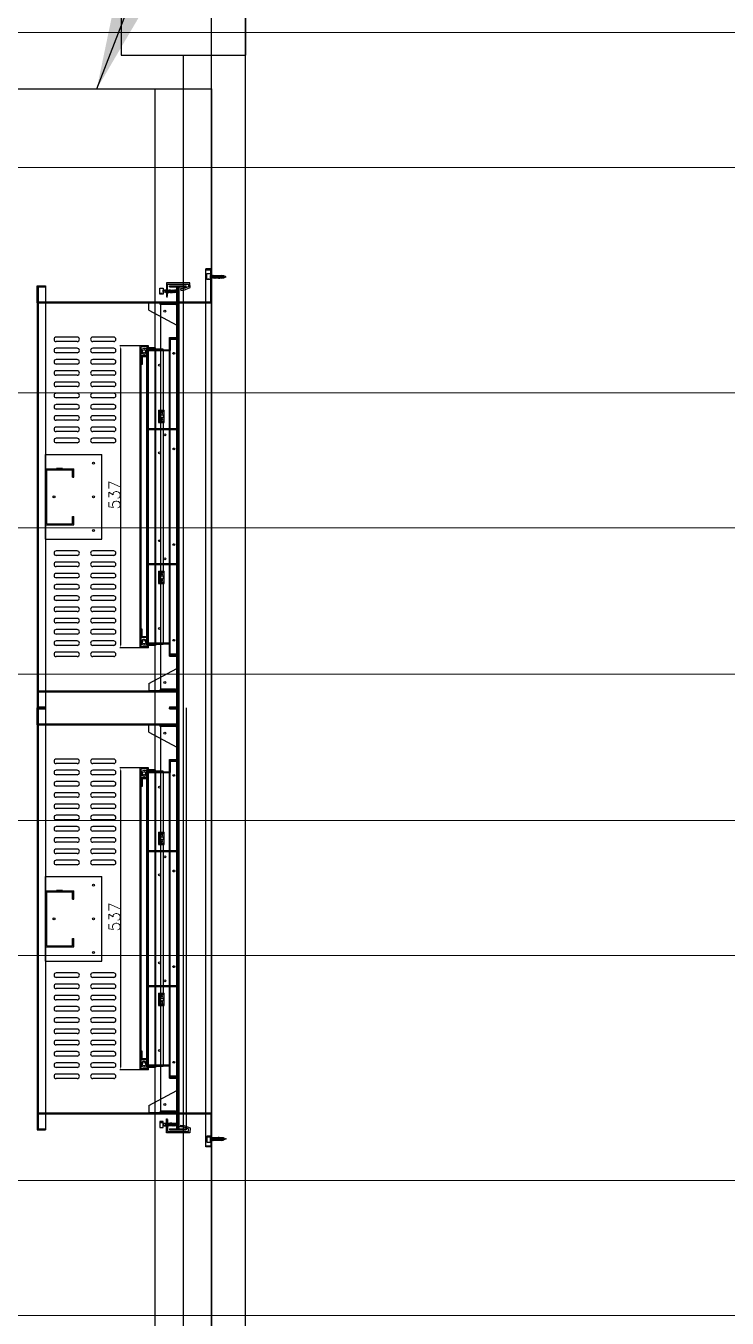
# Model space of a CAD drawing. Extents: x -32000 to 416743, y -254124 to 144214.
# Drawn here: x 249195 to 250441, y 70165 to 72462 of the extents above; entities that cross this region are included whole.
import ezdxf

# ---------------------------------------------------------------- set-up
doc = ezdxf.new("R2010")
doc.units = 0
doc.header["$LTSCALE"] = 10
doc.linetypes.add('XFM1D40$0$HIDDEN2', pattern=[0.1875, 0.125, -0.0625])
for name, color, linetype in [('XFM1D40$0$M-HVAC-CMDUCT', 150, 'Continuous'), ('XFM1D40$0$M-HVAC-DAPR', 3, 'Continuous'), ('XFM1D40$0$M-PIPE-TEXT-ARROR', 250, 'Continuous'), ('XFM1Q40$0$TYPE14X10', 7, 'Continuous'), ('XFM7P40ICA$0$H12PL4$0$L40_19_MEJI', 252, 'Continuous'), ('XFM7P40ICA$0$H12PL4$0$L40_19_設備基礎', 252, 'Continuous')]:
    doc.layers.add(name, color=color, linetype=linetype)
doc.styles.add('XFM1D40$0$STANDARD', font='SIMPLEX', dxfattribs={"bigfont": 'BIGFONT'})
doc.styles.add('XFM1Q40$0$STANDARD', font='SIMPLEX', dxfattribs={"bigfont": 'BIGFONT'})
doc.dimstyles.new('XFM1D40$0$Standard', dxfattribs={"dimtxt": 0.18, "dimasz": 0.18, "dimexe": 0.18, "dimexo": 0.0625, "dimgap": 0.09, "dimtad": 0, "dimtih": 1, "dimtoh": 1, "dimdec": 4, "dimzin": 0, "dimdsep": 46, "dimtxsty": 'XFM1D40$0$STANDARD', "dimcen": 0.09, "dimadec": 0, "dimazin": 0, "dimtfac": 1, "dimtdec": 4, "dimtofl": 0, "dimtmove": 0, "dimatfit": 3, "dimfxl": 1, "dimtolj": 1, "dimtzin": 0, "dimarcsym": 0})
doc.dimstyles.new('XFM1Q40$0$ISO-25', dxfattribs={"dimtxt": 25, "dimasz": 5, "dimexe": 1.25, "dimexo": 0.625, "dimtad": 1, "dimdec": 0, "dimtxsty": 'XFM1Q40$0$STANDARD', "dimcen": 2.5, "dimadec": 0, "dimazin": 0, "dimtfac": 1, "dimtdec": 0, "dimtmove": 0, "dimatfit": 3, "dimfxl": 1, "dimarcsym": 0})

# ---------------------------------------------------------------- blocks, each defined once
blk = doc.blocks.new('XFM1D40$0$H-PD')
at = {"layer": 'XFM1D40$0$M-HVAC-DAPR', "ltscale": 0.5}
blk.add_lwpolyline([(-5.53, 11.06), (-5.53, 0), (5.53, 0), (5.53, 11.06)], close=True, dxfattribs=at)
blk = doc.blocks.new('*D317')
at = {"layer": 'DEFPOINTS', "color": 0, "transparency": 16777216}
for p in [(273335.3, 84694.1), (273300.3, 84157.1), (273335.3, 84157.1)]:
    blk.add_point(p, dxfattribs=at)
at = {"layer": 'XFM1Q40$0$TYPE14X10', "color": 0, "lineweight": -2, "transparency": 16777216}
for p, q in [((273334.7, 84694.1), (273299.1, 84694.1)), ((273300.3, 84689.1), (273300.3, 84162.1)), ((273334.7, 84157.1), (273299.1, 84157.1))]:
    blk.add_line(p, q, dxfattribs=at)
at = {"layer": 'XFM1Q40$0$TYPE14X10', "color": 0, "transparency": 16777216}
for points in [[(273299.5, 84689.1), (273301.1, 84689.1), (273300.3, 84694.1)], [(273299.5, 84162.1), (273301.1, 84162.1), (273300.3, 84157.1)]]:
    blk.add_solid(points, dxfattribs=at)
at = {"layer": 'XFM1Q40$0$TYPE14X10', "color": 0, "transparency": 16777216, "insert": (273289.7, 84429), "char_height": 20, "attachment_point": 5, "rotation": 90, "style": 'XFM1Q40$0$STANDARD'}
blk.add_mtext('537', dxfattribs=at)
blk = doc.blocks.new('*D316')
at = {"layer": 'DEFPOINTS', "color": 0, "transparency": 16777216}
for p in [(273335.3, 85444.1), (273300.3, 84907.1), (273335.3, 84907.1)]:
    blk.add_point(p, dxfattribs=at)
at = {"layer": 'XFM1Q40$0$TYPE14X10', "color": 0, "lineweight": -2, "transparency": 16777216}
for p, q in [((273334.7, 85444.1), (273299.1, 85444.1)), ((273300.3, 85439.1), (273300.3, 84912.1)), ((273334.7, 84907.1), (273299.1, 84907.1))]:
    blk.add_line(p, q, dxfattribs=at)
at = {"layer": 'XFM1Q40$0$TYPE14X10', "color": 0, "transparency": 16777216}
for points in [[(273299.5, 85439.1), (273301.1, 85439.1), (273300.3, 85444.1)], [(273299.5, 84912.1), (273301.1, 84912.1), (273300.3, 84907.1)]]:
    blk.add_solid(points, dxfattribs=at)
at = {"layer": 'XFM1Q40$0$TYPE14X10', "color": 0, "transparency": 16777216, "insert": (273289.7, 85179), "char_height": 20, "attachment_point": 5, "rotation": 90, "style": 'XFM1Q40$0$STANDARD'}
blk.add_mtext('537', dxfattribs=at)
blk = doc.blocks.new('XFM7P40ICA$0$H12PL4')
at = {"layer": 'XFM7P40ICA$0$H12PL4$0$L40_19_MEJI', "lineweight": 0, "flags": 128}
for points in [[(246600, 71310), (246600, 72660), (251200, 72660), (251200, 71310)], [(246600, 69860), (246600, 71310), (251200, 71310), (251200, 69860)]]:
    blk.add_lwpolyline(points, close=True, dxfattribs=at)
at = {"layer": 'XFM7P40ICA$0$H12PL4$0$L40_19_設備基礎', "lineweight": 0, "flags": 128}
for points in [[(250990, 71570), (250990, 72450), (246810, 72450), (246810, 71570)], [(247050, 71810), (247050, 72210), (250750, 72210), (250750, 71810)], [(250990, 70170), (250990, 71050), (246810, 71050), (246810, 70170)], [(247050, 70410), (247050, 70810), (250750, 70810), (250750, 70410)]]:
    blk.add_lwpolyline(points, close=True, dxfattribs=at)
blk = doc.blocks.new('XFM7P40ICA')
blk.add_blockref('XFM7P40ICA$0$H12PL4', (0, 0))
blk = doc.blocks.new('XFM1D40')
at = {"layer": 'XFM1D40$0$M-HVAC-CMDUCT'}
for p, q in [((248025, 72350), (249525, 72350)), ((249425, 72350), (249525, 72350)), ((249425, 70150), (249425, 72350))]:
    blk.add_line(p, q, dxfattribs=at)
at = {"layer": 'XFM1D40$0$M-HVAC-DAPR', "linetype": 'XFM1D40$0$HIDDEN2', "ltscale": 0.5}
blk.add_line((249475, 70090), (249475, 72410), dxfattribs=at)
at = {"layer": 'XFM1D40$0$M-HVAC-DAPR', "ltscale": 0.5}
blk.add_lwpolyline([(249425, 72350), (249525, 72350), (249525, 70150), (249425, 70150)], close=True, dxfattribs=at)
at = {"layer": 'XFM1D40$0$M-HVAC-DAPR', "ltscale": 0.5, "xscale": 20, "yscale": 20, "zscale": 20}
blk.add_blockref('XFM1D40$0$H-PD', (249475, 72410), dxfattribs=at)
at = {"layer": 'XFM1D40$0$M-PIPE-TEXT-ARROR'}
blk.add_leader([(249321, 72350), (250923.3, 76503.3), (251609.4, 76503.3)], dimstyle='XFM1D40$0$Standard', override={"dimasz": 500}, dxfattribs=at)
blk = doc.blocks.new('XFM1Q40$0$A$C10876e96')
at = {"layer": 'XFM1Q40$0$TYPE14X10', "color": 22}
for p, q in [((1318.2, 0), (1318.2, 4100)), ((1378.2, 60), (1378.2, 4040)), ((1318.2, 2830), (1308.2, 2830)), ((1308.2, 2830), (1308.2, 2828.4)), ((1308.2, 2021.6), (1308.2, 2830)), ((1308.2, 2828.4), (1316.6, 2828.4)), ((1316.6, 2771.6), (1316.6, 2828.4)), ((1318.2, 2770), (1318.2, 2830)), ((1279.7, 2805.1), (1237.9, 2805.1)), ((1237.9, 2805.1), (1237.9, 2780.4)), ((1240, 2781.8), (1240, 2802.8)), ((1240, 2802.8), (1277, 2802.8)), ((1277, 2802.8), (1277, 2798.1)), ((1280, 2796.7), (1279.7, 2805.1)), ((1311.2, 2812.6), (1314.3, 2812.6)), ((1319.3, 2819.6), (1320.8, 2813.4)), ((1320.5, 2819.4), (1322.1, 2813.2)), ((1322.2, 2819.1), (1323.8, 2812.9)), ((1324, 2819.1), (1325.5, 2812.9)), ((1326, 2819.2), (1327.5, 2813)), ((1327.9, 2819.1), (1329.5, 2812.9)), ((1329.8, 2818.8), (1331.3, 2812.6)), ((1331.7, 2819.2), (1333.3, 2813)), ((1333.7, 2819.2), (1335.2, 2813)), ((1335.3, 2819.3), (1336.9, 2813.1)), ((1337.5, 2819.2), (1339, 2813)), ((1339.4, 2814.4), (1344.2, 2816)), ((1344.2, 2816), (1339.7, 2818)), ((1008.2, 2800), (1008.2, 2050)), ((1008.2, 2770), (1008.2, 2800)), ((1008.2, 2800), (1023.2, 2800)), ((1008.2, 2800), (1023.2, 2800)), ((1009.8, 2800), (1009.8, 2050)), ((1009.8, 2771.6), (1009.8, 2798.4)), ((1009.8, 2798.4), (1023.2, 2798.4)), ((1023.2, 2800), (1023.2, 2050)), ((1023.2, 2798.4), (1023.2, 2800)), ((1227, 2787), (1230.1, 2787)), ((1235.1, 2793.9), (1236.6, 2787.7)), ((1236.3, 2793.7), (1237.9, 2787.5)), ((1237.9, 2780.4), (1239.9, 2780.4)), ((1238, 2793.4), (1239.6, 2787.2)), ((1239.8, 2793.4), (1241.4, 2787.2)), ((1241.8, 2793.5), (1243.3, 2787.3)), ((1243.2, 2798.4), (1243.2, 2800)), ((1243.2, 2800), (1258.2, 2800)), ((1243.2, 2800), (1258.2, 2800)), ((1243.2, 2798.4), (1256.6, 2798.4)), ((1243.7, 2793.4), (1245.3, 2787.2)), ((1245.6, 2793.1), (1247.1, 2787)), ((1247.5, 2793.5), (1249.1, 2787.3)), ((1249.5, 2793.5), (1251, 2787.3)), ((1251.1, 2793.6), (1252.7, 2787.5)), ((1253.3, 2793.5), (1254.9, 2787.3)), ((1256.6, 2050), (1256.6, 2800)), ((1256.6, 2771.6), (1256.6, 2798.4)), ((1258.2, 2800), (1258.2, 2050)), ((1258.2, 2800), (1273.2, 2800)), ((1258.2, 2800), (1273.2, 2800)), ((1258.2, 2770), (1258.2, 2800)), ((1258.2, 2800), (1273.2, 2800)), ((1258.2, 2800), (1273.2, 2800)), ((1258.2, 2770), (1258.2, 2800)), ((1258.2, 2050), (1258.2, 2800)), ((1258.2, 2770), (1258.2, 2800)), ((1259.8, 2800), (1259.8, 2050)), ((1259.8, 2798.4), (1273.2, 2798.4)), ((1259.8, 2771.6), (1259.8, 2798.4)), ((1259.8, 2771.6), (1259.8, 2798.4)), ((1259.8, 2798.4), (1273.2, 2798.4)), ((1267.3, 2794.4), (1263, 2794.4)), ((1263, 2794.4), (1263.6, 2791.7)), ((1263.6, 2791.7), (1268.6, 2792.1)), ((1277, 2798.1), (1267.3, 2794.4)), ((1268.6, 2792.1), (1280, 2796.7)), ((1273.2, 2798.4), (1273.2, 2800)), ((1273.2, 2798.4), (1273.2, 2800)), ((1008.2, 2770), (1258.2, 2770)), ((1009.8, 2771.6), (1256.6, 2771.6)), ((1009.8, 2771.6), (1256.6, 2771.6)), ((1226.6, 2770), (1206.6, 2770)), ((1206.6, 2757), (1206.6, 2770)), ((1206.6, 2757), (1256.6, 2730)), ((1226.6, 2767), (1226.6, 2770)), ((1253.6, 2767), (1226.6, 2767)), ((1228.2, 2080.4), (1228.2, 2769.6)), ((1228.2, 2769.6), (1258.2, 2769.6)), ((1228.2, 2768), (1256.6, 2768)), ((1256.6, 2708.2), (1256.6, 2768)), ((1256.6, 2730), (1256.6, 2764)), ((1258.2, 2770), (1318.2, 2770)), ((1258.2, 2080.4), (1258.2, 2769.6)), ((1259.8, 2771.6), (1316.6, 2771.6)), ((1259.8, 2771.6), (1316.6, 2771.6)), ((1318.2, 2080), (1318.2, 2770)), ((1079.2, 2709), (1042.2, 2709)), ((1079.2, 2701), (1042.2, 2701)), ((1079.2, 2689), (1042.2, 2689)), ((1144.2, 2709), (1107.2, 2709)), ((1144.2, 2701), (1107.2, 2701)), ((1144.2, 2689), (1107.2, 2689)), ((1191.2, 2156.5), (1191.2, 2693.5)), ((1206.2, 2693.5), (1191.2, 2693.5)), ((1193.2, 2158.5), (1193.2, 2691.5)), ((1206.2, 2691.5), (1193.2, 2691.5)), ((1198.2, 2688.4), (1217.2, 2688.4)), ((1218.4, 2689.6), (1203.2, 2689.6)), ((1203.2, 2688.4), (1203.2, 2689.6)), ((1217.2, 2688.4), (1203.2, 2688.4)), ((1206.2, 2156.5), (1206.2, 2693.5)), ((1217.2, 2686.4), (1217.2, 2688.4)), ((1217.2, 2686.4), (1217.2, 2688.4)), ((1218.4, 2687.6), (1218.4, 2689.6)), ((1232.4, 2687.6), (1218.4, 2687.6)), ((1232.4, 2686.4), (1232.4, 2687.6)), ((1243.2, 2141.8), (1243.2, 2708.2)), ((1243.2, 2708.2), (1256.6, 2708.2)), ((1243.2, 2706.6), (1258.2, 2706.6)), ((1243.2, 2143.8), (1243.2, 2706.3)), ((1243.2, 2706.3), (1243.2, 2686.4)), ((1258.2, 2706.3), (1243.2, 2706.3)), ((1258.2, 2706.3), (1243.2, 2706.3)), ((1244.8, 2143.8), (1244.8, 2706.3)), ((1244.8, 2704.7), (1244.8, 2684.8)), ((1258.2, 2704.7), (1244.8, 2704.7)), ((1256.6, 2143.4), (1256.6, 2706.6)), ((1258.2, 2143.8), (1258.2, 2706.3)), ((1258.2, 2704.7), (1258.2, 2706.3)), ((1079.2, 2681), (1042.2, 2681)), ((1079.2, 2669), (1042.2, 2669)), ((1144.2, 2681), (1107.2, 2681)), ((1144.2, 2669), (1107.2, 2669)), ((1193.2, 2675.4), (1193.2, 2660.4)), ((1201.2, 2675.4), (1193.2, 2675.4)), ((1194.8, 2673.8), (1194.8, 2660.4)), ((1201.2, 2673.8), (1194.8, 2673.8)), ((1201.2, 2675.4), (1201.2, 2673.8)), ((1202.2, 2686.4), (1217.2, 2686.4)), ((1203.2, 2686.4), (1243.2, 2686.4)), ((1203.2, 2675.8), (1203.2, 2686.4)), ((1203.2, 2686.2), (1244.8, 2686.2)), ((1203.2, 2163.8), (1203.2, 2686.2)), ((1203.2, 2686), (1232.4, 2686)), ((1203.2, 2686), (1203.2, 2164)), ((1204.8, 2675.8), (1203.2, 2675.8)), ((1204.8, 2163.8), (1204.8, 2686.2)), ((1204.8, 2684.8), (1244.8, 2684.8)), ((1204.8, 2675.8), (1204.8, 2684.8)), ((1232.4, 2686.4), (1217.2, 2686.4)), ((1217.2, 2686), (1217.2, 2164)), ((1218.4, 2686), (1218.4, 2164)), ((1232.4, 2686), (1232.4, 2577.5)), ((1079.2, 2661), (1042.2, 2661)), ((1079.2, 2649), (1042.2, 2649)), ((1144.2, 2661), (1107.2, 2661)), ((1144.2, 2649), (1107.2, 2649)), ((1194.8, 2660.4), (1193.2, 2660.4)), ((1079.2, 2641), (1042.2, 2641)), ((1079.2, 2629), (1042.2, 2629)), ((1079.2, 2621), (1042.2, 2621)), ((1144.2, 2641), (1107.2, 2641)), ((1144.2, 2629), (1107.2, 2629)), ((1144.2, 2621), (1107.2, 2621)), ((1079.2, 2609), (1042.2, 2609)), ((1079.2, 2601), (1042.2, 2601)), ((1144.2, 2609), (1107.2, 2609)), ((1144.2, 2601), (1107.2, 2601)), ((1079.2, 2589), (1042.2, 2589)), ((1079.2, 2581), (1042.2, 2581)), ((1144.2, 2589), (1107.2, 2589)), ((1144.2, 2581), (1107.2, 2581)), ((1223.8, 2579.1), (1233.8, 2579.1)), ((1223.8, 2579.1), (1223.8, 2557.1)), ((1225.8, 2577.1), (1233.8, 2577.1)), ((1225.8, 2577.1), (1225.8, 2559.1)), ((1229.2, 2576.5), (1231.4, 2576.5)), ((1233.8, 2557.1), (1233.8, 2579.1)), ((1079.2, 2569), (1042.2, 2569)), ((1079.2, 2561), (1042.2, 2561)), ((1144.2, 2569), (1107.2, 2569)), ((1144.2, 2561), (1107.2, 2561)), ((1223.8, 2557.1), (1233.8, 2557.1)), ((1225.8, 2559.1), (1233.8, 2559.1)), ((1229.2, 2570.5), (1231.4, 2570.5)), ((1229.2, 2565.7), (1231.4, 2565.7)), ((1229.2, 2559.7), (1231.4, 2559.7)), ((1232.4, 2569.5), (1232.4, 2566.7)), ((1232.4, 2558.7), (1232.4, 2291.3)), ((1079.2, 2549), (1042.2, 2549)), ((1079.2, 2541), (1042.2, 2541)), ((1079.2, 2529), (1042.2, 2529)), ((1144.2, 2549), (1107.2, 2549)), ((1144.2, 2541), (1107.2, 2541)), ((1144.2, 2529), (1107.2, 2529)), ((1258.2, 2546), (1206.6, 2546)), ((1206.6, 2546), (1206.6, 2544)), ((1258.2, 2544), (1206.6, 2544)), ((1256.6, 2546), (1256.6, 2544)), ((1079.2, 2521), (1042.2, 2521)), ((1144.2, 2521), (1107.2, 2521)), ((1023.2, 2500), (1123.2, 2500)), ((1023.2, 2350), (1023.2, 2500)), ((1123.2, 2350), (1123.2, 2500)), ((1023.2, 2475), (1073.2, 2475)), ((1023.2, 2375), (1023.2, 2475)), ((1025.2, 2377), (1025.2, 2473)), ((1025.2, 2473), (1071.2, 2473)), ((1053.5, 2475.1), (1042.9, 2475.1)), ((1042.9, 2475.1), (1042.9, 2472.9)), ((1042.9, 2472.9), (1053.5, 2472.9)), ((1043.2, 2475), (1043.2, 2473)), ((1053.2, 2475), (1053.2, 2473)), ((1053.5, 2475.1), (1053.5, 2472.9)), ((1071.2, 2460), (1071.2, 2473)), ((1071.2, 2460), (1073.2, 2460)), ((1073.2, 2460), (1073.2, 2475)), ((1071.2, 2390), (1073.2, 2390)), ((1071.2, 2377), (1071.2, 2390)), ((1073.2, 2375), (1073.2, 2390)), ((1023.2, 2375), (1073.2, 2375)), ((1025.2, 2377), (1071.2, 2377)), ((1042.9, 2374.9), (1042.9, 2377.1)), ((1042.9, 2377.1), (1053.5, 2377.1)), ((1053.5, 2374.9), (1042.9, 2374.9)), ((1043.2, 2375), (1043.2, 2377)), ((1053.2, 2375), (1053.2, 2377)), ((1053.5, 2374.9), (1053.5, 2377.1)), ((1023.2, 2350), (1123.2, 2350)), ((1079.2, 2329), (1042.2, 2329)), ((1079.2, 2321), (1042.2, 2321)), ((1144.2, 2329), (1107.2, 2329)), ((1144.2, 2321), (1107.2, 2321)), ((1079.2, 2309), (1042.2, 2309)), ((1079.2, 2301), (1042.2, 2301)), ((1144.2, 2309), (1107.2, 2309)), ((1144.2, 2301), (1107.2, 2301)), ((1258.2, 2306), (1206.6, 2306)), ((1206.6, 2304), (1206.6, 2306)), ((1258.2, 2304), (1206.6, 2304)), ((1256.6, 2304), (1256.6, 2306)), ((1079.2, 2289), (1042.2, 2289)), ((1079.2, 2281), (1042.2, 2281)), ((1144.2, 2289), (1107.2, 2289)), ((1144.2, 2281), (1107.2, 2281)), ((1223.8, 2292.9), (1223.8, 2270.9)), ((1223.8, 2292.9), (1233.8, 2292.9)), ((1225.8, 2290.9), (1225.8, 2272.9)), ((1225.8, 2290.9), (1233.8, 2290.9)), ((1229.2, 2290.3), (1231.4, 2290.3)), ((1229.2, 2284.3), (1231.4, 2284.3)), ((1229.2, 2279.5), (1231.4, 2279.5)), ((1232.4, 2283.3), (1232.4, 2280.5)), ((1233.8, 2270.9), (1233.8, 2292.9)), ((1079.2, 2269), (1042.2, 2269)), ((1079.2, 2261), (1042.2, 2261)), ((1144.2, 2269), (1107.2, 2269)), ((1144.2, 2261), (1107.2, 2261)), ((1223.8, 2270.9), (1233.8, 2270.9)), ((1225.8, 2272.9), (1233.8, 2272.9)), ((1229.2, 2273.5), (1231.4, 2273.5)), ((1232.4, 2272.5), (1232.4, 2164)), ((1079.2, 2249), (1042.2, 2249)), ((1079.2, 2241), (1042.2, 2241)), ((1079.2, 2229), (1042.2, 2229)), ((1144.2, 2249), (1107.2, 2249)), ((1144.2, 2241), (1107.2, 2241)), ((1144.2, 2229), (1107.2, 2229)), ((1079.2, 2221), (1042.2, 2221)), ((1079.2, 2209), (1042.2, 2209)), ((1144.2, 2221), (1107.2, 2221)), ((1144.2, 2209), (1107.2, 2209)), ((1079.2, 2201), (1042.2, 2201)), ((1079.2, 2189), (1042.2, 2189)), ((1144.2, 2201), (1107.2, 2201)), ((1144.2, 2189), (1107.2, 2189)), ((1193.2, 2174.7), (1193.2, 2189.7)), ((1194.8, 2189.7), (1193.2, 2189.7)), ((1194.8, 2176.3), (1194.8, 2189.7)), ((1079.2, 2181), (1042.2, 2181)), ((1079.2, 2169), (1042.2, 2169)), ((1079.2, 2161), (1042.2, 2161)), ((1144.2, 2181), (1107.2, 2181)), ((1144.2, 2169), (1107.2, 2169)), ((1144.2, 2161), (1107.2, 2161)), ((1201.2, 2174.7), (1193.2, 2174.7)), ((1201.2, 2176.3), (1194.8, 2176.3)), ((1198.2, 2161.7), (1217.2, 2161.7)), ((1201.2, 2174.7), (1201.2, 2176.3)), ((1202.2, 2163.7), (1217.2, 2163.7)), ((1204.8, 2174.3), (1203.2, 2174.3)), ((1203.2, 2174.3), (1203.2, 2163.7)), ((1203.2, 2164), (1232.4, 2164)), ((1203.2, 2163.8), (1244.8, 2163.8)), ((1203.2, 2163.7), (1243.2, 2163.7)), ((1203.2, 2161.7), (1203.2, 2160.5)), ((1217.2, 2161.7), (1203.2, 2161.7)), ((1218.4, 2160.5), (1203.2, 2160.5)), ((1204.8, 2174.3), (1204.8, 2165.3)), ((1204.8, 2165.3), (1244.8, 2165.3)), ((1232.4, 2163.7), (1217.2, 2163.7)), ((1217.2, 2163.7), (1217.2, 2161.7)), ((1217.2, 2163.7), (1217.2, 2161.7)), ((1232.4, 2162.5), (1218.4, 2162.5)), ((1218.4, 2162.5), (1218.4, 2160.5)), ((1232.4, 2163.7), (1232.4, 2162.5)), ((1243.2, 2143.8), (1243.2, 2163.7)), ((1244.8, 2145.4), (1244.8, 2165.3)), ((1079.2, 2149), (1042.2, 2149)), ((1079.2, 2141), (1042.2, 2141)), ((1144.2, 2149), (1107.2, 2149)), ((1144.2, 2141), (1107.2, 2141)), ((1206.2, 2156.5), (1191.2, 2156.5)), ((1206.2, 2158.5), (1193.2, 2158.5)), ((1258.2, 2143.8), (1243.2, 2143.8)), ((1243.2, 2143.8), (1258.2, 2143.8)), ((1243.2, 2143.4), (1258.2, 2143.4)), ((1243.2, 2141.8), (1256.6, 2141.8)), ((1258.2, 2145.4), (1244.8, 2145.4)), ((1256.6, 2082), (1256.6, 2141.8)), ((1258.2, 2145.4), (1258.2, 2143.8)), ((1206.6, 2093), (1256.6, 2120)), ((1256.6, 2120), (1256.6, 2086)), ((1206.6, 2093), (1206.6, 2080)), ((1008.2, 2080), (1258.2, 2080)), ((1008.2, 2080), (1008.2, 2050)), ((1009.8, 2078.4), (1256.6, 2078.4)), ((1009.8, 2078.4), (1256.6, 2078.4)), ((1009.8, 2078.4), (1009.8, 2051.6)), ((1226.6, 2080), (1206.6, 2080)), ((1226.6, 2083), (1226.6, 2080)), ((1253.6, 2083), (1226.6, 2083)), ((1228.2, 2082), (1256.6, 2082)), ((1228.2, 2080.4), (1258.2, 2080.4)), ((1256.6, 2078.4), (1256.6, 2051.6)), ((1258.2, 2080), (1258.2, 2050)), ((1308.2, 1271.6), (1308.2, 2080)), ((1318.2, 2020), (1318.2, 2080)), ((1008.2, 2050), (1008.2, 1300)), ((1008.2, 2020), (1008.2, 2050)), ((1008.2, 2050), (1023.2, 2050)), ((1008.2, 2050), (1023.2, 2050)), ((1008.2, 2050), (1023.2, 2050)), ((1008.2, 2050), (1023.2, 2050)), ((1009.8, 2051.6), (1023.2, 2051.6)), ((1009.8, 2050), (1009.8, 1300)), ((1009.8, 2021.6), (1009.8, 2048.4)), ((1009.8, 2048.4), (1023.2, 2048.4)), ((1023.2, 2051.6), (1023.2, 2050)), ((1023.2, 2050), (1023.2, 1300)), ((1023.2, 2048.4), (1023.2, 2050)), ((1243.2, 2051.6), (1243.2, 2050)), ((1243.2, 2051.6), (1256.6, 2051.6)), ((1243.2, 2048.4), (1243.2, 2050)), ((1243.2, 2050), (1258.2, 2050)), ((1243.2, 2050), (1258.2, 2050)), ((1243.2, 2050), (1258.2, 2050)), ((1243.2, 2050), (1258.2, 2050)), ((1243.2, 2048.4), (1256.6, 2048.4)), ((1256.6, 1300), (1256.6, 2050)), ((1256.6, 2021.6), (1256.6, 2048.4)), ((1258.2, 2050), (1258.2, 1300)), ((1258.2, 1300), (1258.2, 2050)), ((1258.2, 2020), (1258.2, 2050)), ((1259.8, 2050), (1259.8, 1300)), ((1273.2, 2050), (1273.2, 1300)), ((1009.8, 2021.6), (1256.6, 2021.6)), ((1009.8, 2021.6), (1256.6, 2021.6)), ((1008.2, 2020), (1258.2, 2020)), ((1226.6, 2020), (1206.6, 2020)), ((1206.6, 2007), (1206.6, 2020)), ((1206.6, 2007), (1256.6, 1980)), ((1226.6, 2017), (1226.6, 2020)), ((1253.6, 2017), (1226.6, 2017)), ((1228.2, 1330.4), (1228.2, 2019.6)), ((1228.2, 2019.6), (1258.2, 2019.6)), ((1228.2, 2018), (1256.6, 2018)), ((1256.6, 1958.2), (1256.6, 2018)), ((1256.6, 1980), (1256.6, 2014)), ((1258.2, 1330.4), (1258.2, 2019.6)), ((1318.2, 1330), (1318.2, 2020)), ((1079.2, 1959), (1042.2, 1959)), ((1144.2, 1959), (1107.2, 1959)), ((1243.2, 1391.8), (1243.2, 1958.2)), ((1243.2, 1958.2), (1256.6, 1958.2)), ((1243.2, 1956.6), (1258.2, 1956.6)), ((1243.2, 1393.8), (1243.2, 1956.3)), ((1243.2, 1956.3), (1243.2, 1936.4)), ((1258.2, 1956.3), (1243.2, 1956.3)), ((1258.2, 1956.3), (1243.2, 1956.3)), ((1244.8, 1393.8), (1244.8, 1956.3)), ((1244.8, 1954.7), (1244.8, 1934.8)), ((1258.2, 1954.7), (1244.8, 1954.7)), ((1256.6, 1393.4), (1256.6, 1956.6)), ((1258.2, 1393.8), (1258.2, 1956.3)), ((1258.2, 1954.7), (1258.2, 1956.3)), ((1079.2, 1951), (1042.2, 1951)), ((1079.2, 1939), (1042.2, 1939)), ((1079.2, 1931), (1042.2, 1931)), ((1144.2, 1951), (1107.2, 1951)), ((1144.2, 1939), (1107.2, 1939)), ((1144.2, 1931), (1107.2, 1931)), ((1191.2, 1406.5), (1191.2, 1943.5)), ((1206.2, 1943.5), (1191.2, 1943.5)), ((1193.2, 1408.5), (1193.2, 1941.5)), ((1206.2, 1941.5), (1193.2, 1941.5)), ((1198.2, 1938.4), (1217.2, 1938.4)), ((1202.2, 1936.4), (1217.2, 1936.4)), ((1218.4, 1939.6), (1203.2, 1939.6)), ((1203.2, 1938.4), (1203.2, 1939.6)), ((1217.2, 1938.4), (1203.2, 1938.4)), ((1203.2, 1936.4), (1243.2, 1936.4)), ((1203.2, 1925.8), (1203.2, 1936.4)), ((1203.2, 1936.2), (1244.8, 1936.2)), ((1203.2, 1413.8), (1203.2, 1936.2)), ((1203.2, 1936), (1232.4, 1936)), ((1203.2, 1936), (1203.2, 1414)), ((1204.8, 1413.8), (1204.8, 1936.2)), ((1204.8, 1934.8), (1244.8, 1934.8)), ((1204.8, 1925.8), (1204.8, 1934.8)), ((1206.2, 1406.5), (1206.2, 1943.5)), ((1217.2, 1936.4), (1217.2, 1938.4)), ((1217.2, 1936.4), (1217.2, 1938.4)), ((1232.4, 1936.4), (1217.2, 1936.4)), ((1217.2, 1936), (1217.2, 1414)), ((1218.4, 1937.6), (1218.4, 1939.6)), ((1232.4, 1937.6), (1218.4, 1937.6)), ((1218.4, 1936), (1218.4, 1414)), ((1232.4, 1936.4), (1232.4, 1937.6)), ((1232.4, 1936), (1232.4, 1827.5)), ((1079.2, 1919), (1042.2, 1919)), ((1079.2, 1911), (1042.2, 1911)), ((1144.2, 1919), (1107.2, 1919)), ((1144.2, 1911), (1107.2, 1911)), ((1193.2, 1925.4), (1193.2, 1910.4)), ((1201.2, 1925.4), (1193.2, 1925.4)), ((1194.8, 1910.4), (1193.2, 1910.4)), ((1194.8, 1923.8), (1194.8, 1910.4)), ((1201.2, 1923.8), (1194.8, 1923.8)), ((1201.2, 1925.4), (1201.2, 1923.8)), ((1204.8, 1925.8), (1203.2, 1925.8)), ((1079.2, 1899), (1042.2, 1899)), ((1079.2, 1891), (1042.2, 1891)), ((1144.2, 1899), (1107.2, 1899)), ((1144.2, 1891), (1107.2, 1891)), ((1079.2, 1879), (1042.2, 1879)), ((1079.2, 1871), (1042.2, 1871)), ((1144.2, 1879), (1107.2, 1879)), ((1144.2, 1871), (1107.2, 1871)), ((1079.2, 1859), (1042.2, 1859)), ((1079.2, 1851), (1042.2, 1851)), ((1079.2, 1839), (1042.2, 1839)), ((1144.2, 1859), (1107.2, 1859)), ((1144.2, 1851), (1107.2, 1851)), ((1144.2, 1839), (1107.2, 1839)), ((1079.2, 1831), (1042.2, 1831)), ((1079.2, 1819), (1042.2, 1819)), ((1144.2, 1831), (1107.2, 1831)), ((1144.2, 1819), (1107.2, 1819)), ((1223.8, 1829.1), (1233.8, 1829.1)), ((1223.8, 1829.1), (1223.8, 1807.1)), ((1225.8, 1827.1), (1233.8, 1827.1)), ((1225.8, 1827.1), (1225.8, 1809.1)), ((1229.2, 1826.5), (1231.4, 1826.5)), ((1229.2, 1820.5), (1231.4, 1820.5)), ((1229.2, 1815.7), (1231.4, 1815.7)), ((1232.4, 1819.5), (1232.4, 1816.7)), ((1233.8, 1807.1), (1233.8, 1829.1)), ((1079.2, 1811), (1042.2, 1811)), ((1079.2, 1799), (1042.2, 1799)), ((1144.2, 1811), (1107.2, 1811)), ((1144.2, 1799), (1107.2, 1799)), ((1258.2, 1796), (1206.6, 1796)), ((1206.6, 1796), (1206.6, 1794)), ((1258.2, 1794), (1206.6, 1794)), ((1223.8, 1807.1), (1233.8, 1807.1)), ((1225.8, 1809.1), (1233.8, 1809.1)), ((1229.2, 1809.7), (1231.4, 1809.7)), ((1232.4, 1808.7), (1232.4, 1541.3)), ((1256.6, 1796), (1256.6, 1794)), ((1079.2, 1791), (1042.2, 1791)), ((1079.2, 1779), (1042.2, 1779)), ((1079.2, 1771), (1042.2, 1771)), ((1144.2, 1791), (1107.2, 1791)), ((1144.2, 1779), (1107.2, 1779)), ((1144.2, 1771), (1107.2, 1771)), ((1023.2, 1750), (1123.2, 1750)), ((1023.2, 1600), (1023.2, 1750)), ((1123.2, 1600), (1123.2, 1750)), ((1023.2, 1725), (1073.2, 1725)), ((1023.2, 1625), (1023.2, 1725)), ((1025.2, 1627), (1025.2, 1723)), ((1025.2, 1723), (1071.2, 1723)), ((1053.5, 1725.1), (1042.9, 1725.1)), ((1042.9, 1725.1), (1042.9, 1722.9)), ((1042.9, 1722.9), (1053.5, 1722.9)), ((1043.2, 1725), (1043.2, 1723)), ((1053.2, 1725), (1053.2, 1723)), ((1053.5, 1725.1), (1053.5, 1722.9)), ((1071.2, 1710), (1071.2, 1723)), ((1073.2, 1710), (1073.2, 1725)), ((1071.2, 1710), (1073.2, 1710)), ((1071.2, 1640), (1073.2, 1640)), ((1071.2, 1627), (1071.2, 1640)), ((1073.2, 1625), (1073.2, 1640)), ((1023.2, 1625), (1073.2, 1625)), ((1025.2, 1627), (1071.2, 1627)), ((1042.9, 1624.9), (1042.9, 1627.1)), ((1042.9, 1627.1), (1053.5, 1627.1)), ((1053.5, 1624.9), (1042.9, 1624.9)), ((1043.2, 1625), (1043.2, 1627)), ((1053.2, 1625), (1053.2, 1627)), ((1053.5, 1624.9), (1053.5, 1627.1)), ((1023.2, 1600), (1123.2, 1600)), ((1079.2, 1579), (1042.2, 1579)), ((1079.2, 1571), (1042.2, 1571)), ((1144.2, 1579), (1107.2, 1579)), ((1144.2, 1571), (1107.2, 1571)), ((1079.2, 1559), (1042.2, 1559)), ((1079.2, 1551), (1042.2, 1551)), ((1079.2, 1539), (1042.2, 1539)), ((1144.2, 1559), (1107.2, 1559)), ((1144.2, 1551), (1107.2, 1551)), ((1144.2, 1539), (1107.2, 1539)), ((1258.2, 1556), (1206.6, 1556)), ((1206.6, 1554), (1206.6, 1556)), ((1258.2, 1554), (1206.6, 1554)), ((1223.8, 1542.9), (1223.8, 1520.9)), ((1223.8, 1542.9), (1233.8, 1542.9)), ((1225.8, 1540.9), (1225.8, 1522.9)), ((1225.8, 1540.9), (1233.8, 1540.9)), ((1229.2, 1540.3), (1231.4, 1540.3)), ((1233.8, 1520.9), (1233.8, 1542.9)), ((1256.6, 1554), (1256.6, 1556)), ((1079.2, 1531), (1042.2, 1531)), ((1079.2, 1519), (1042.2, 1519)), ((1144.2, 1531), (1107.2, 1531)), ((1144.2, 1519), (1107.2, 1519)), ((1223.8, 1520.9), (1233.8, 1520.9)), ((1225.8, 1522.9), (1233.8, 1522.9)), ((1229.2, 1534.3), (1231.4, 1534.3)), ((1229.2, 1529.5), (1231.4, 1529.5)), ((1229.2, 1523.5), (1231.4, 1523.5)), ((1232.4, 1533.3), (1232.4, 1530.5)), ((1232.4, 1522.5), (1232.4, 1414)), ((1079.2, 1511), (1042.2, 1511)), ((1079.2, 1499), (1042.2, 1499)), ((1144.2, 1511), (1107.2, 1511)), ((1144.2, 1499), (1107.2, 1499)), ((1079.2, 1491), (1042.2, 1491)), ((1079.2, 1479), (1042.2, 1479)), ((1079.2, 1471), (1042.2, 1471)), ((1144.2, 1491), (1107.2, 1491)), ((1144.2, 1479), (1107.2, 1479)), ((1144.2, 1471), (1107.2, 1471)), ((1079.2, 1459), (1042.2, 1459)), ((1079.2, 1451), (1042.2, 1451)), ((1144.2, 1459), (1107.2, 1459)), ((1144.2, 1451), (1107.2, 1451)), ((1079.2, 1439), (1042.2, 1439)), ((1079.2, 1431), (1042.2, 1431)), ((1144.2, 1439), (1107.2, 1439)), ((1144.2, 1431), (1107.2, 1431)), ((1193.2, 1424.7), (1193.2, 1439.7)), ((1194.8, 1439.7), (1193.2, 1439.7)), ((1201.2, 1424.7), (1193.2, 1424.7)), ((1194.8, 1426.3), (1194.8, 1439.7)), ((1201.2, 1426.3), (1194.8, 1426.3)), ((1201.2, 1424.7), (1201.2, 1426.3)), ((1204.8, 1424.3), (1203.2, 1424.3)), ((1203.2, 1424.3), (1203.2, 1413.7)), ((1204.8, 1424.3), (1204.8, 1415.3)), ((1079.2, 1419), (1042.2, 1419)), ((1079.2, 1411), (1042.2, 1411)), ((1144.2, 1419), (1107.2, 1419)), ((1144.2, 1411), (1107.2, 1411)), ((1206.2, 1406.5), (1191.2, 1406.5)), ((1206.2, 1408.5), (1193.2, 1408.5)), ((1198.2, 1411.7), (1217.2, 1411.7)), ((1202.2, 1413.7), (1217.2, 1413.7)), ((1203.2, 1414), (1232.4, 1414)), ((1203.2, 1413.8), (1244.8, 1413.8)), ((1203.2, 1413.7), (1243.2, 1413.7)), ((1203.2, 1411.7), (1203.2, 1410.5)), ((1217.2, 1411.7), (1203.2, 1411.7)), ((1218.4, 1410.5), (1203.2, 1410.5)), ((1204.8, 1415.3), (1244.8, 1415.3)), ((1232.4, 1413.7), (1217.2, 1413.7)), ((1217.2, 1413.7), (1217.2, 1411.7)), ((1217.2, 1413.7), (1217.2, 1411.7)), ((1232.4, 1412.5), (1218.4, 1412.5)), ((1218.4, 1412.5), (1218.4, 1410.5)), ((1232.4, 1413.7), (1232.4, 1412.5)), ((1243.2, 1393.8), (1243.2, 1413.7)), ((1244.8, 1395.4), (1244.8, 1415.3)), ((1079.2, 1399), (1042.2, 1399)), ((1079.2, 1391), (1042.2, 1391)), ((1144.2, 1399), (1107.2, 1399)), ((1144.2, 1391), (1107.2, 1391)), ((1258.2, 1393.8), (1243.2, 1393.8)), ((1243.2, 1393.8), (1258.2, 1393.8)), ((1243.2, 1393.4), (1258.2, 1393.4)), ((1243.2, 1391.8), (1256.6, 1391.8)), ((1258.2, 1395.4), (1244.8, 1395.4)), ((1256.6, 1332), (1256.6, 1391.8)), ((1258.2, 1395.4), (1258.2, 1393.8)), ((1206.6, 1343), (1256.6, 1370)), ((1256.6, 1370), (1256.6, 1336)), ((1206.6, 1343), (1206.6, 1330)), ((1226.6, 1333), (1226.6, 1330)), ((1253.6, 1333), (1226.6, 1333)), ((1008.2, 1330), (1258.2, 1330)), ((1008.2, 1330), (1008.2, 1300)), ((1009.8, 1328.4), (1256.6, 1328.4)), ((1009.8, 1328.4), (1256.6, 1328.4)), ((1009.8, 1328.4), (1009.8, 1301.6)), ((1226.6, 1330), (1206.6, 1330)), ((1227, 1313), (1230.1, 1313)), ((1228.2, 1332), (1256.6, 1332)), ((1228.2, 1330.4), (1258.2, 1330.4)), ((1235.1, 1306.1), (1236.6, 1312.3)), ((1236.3, 1306.3), (1237.9, 1312.5)), ((1237.9, 1294.9), (1237.9, 1319.6)), ((1237.9, 1319.6), (1239.9, 1319.6)), ((1238, 1306.6), (1239.6, 1312.8)), ((1239.8, 1306.6), (1241.4, 1312.8)), ((1240, 1318.2), (1240, 1297.2)), ((1241.8, 1306.5), (1243.3, 1312.7)), ((1243.7, 1306.6), (1245.3, 1312.8)), ((1245.6, 1306.9), (1247.1, 1313)), ((1247.5, 1306.5), (1249.1, 1312.7)), ((1249.5, 1306.5), (1251, 1312.7)), ((1251.1, 1306.4), (1252.7, 1312.5)), ((1253.3, 1306.5), (1254.9, 1312.7)), ((1256.6, 1328.4), (1256.6, 1301.6)), ((1258.2, 1330), (1258.2, 1300)), ((1258.2, 1330), (1318.2, 1330)), ((1258.2, 1330), (1258.2, 1300)), ((1259.8, 1328.4), (1316.6, 1328.4)), ((1259.8, 1328.4), (1316.6, 1328.4)), ((1259.8, 1328.4), (1259.8, 1301.6)), ((1316.6, 1328.4), (1316.6, 1271.6)), ((1318.2, 1330), (1318.2, 1270)), ((1008.2, 1300), (1023.2, 1300)), ((1008.2, 1300), (1023.2, 1300)), ((1009.8, 1301.6), (1023.2, 1301.6)), ((1023.2, 1301.6), (1023.2, 1300)), ((1279.7, 1294.9), (1237.9, 1294.9)), ((1240, 1297.2), (1277, 1297.2)), ((1243.2, 1301.6), (1243.2, 1300)), ((1243.2, 1301.6), (1256.6, 1301.6)), ((1243.2, 1301.6), (1256.6, 1301.6)), ((1243.2, 1301.6), (1243.2, 1300)), ((1243.2, 1300), (1258.2, 1300)), ((1243.2, 1300), (1258.2, 1300)), ((1243.2, 1300), (1258.2, 1300)), ((1243.2, 1300), (1258.2, 1300)), ((1258.2, 1300), (1273.2, 1300)), ((1258.2, 1300), (1273.2, 1300)), ((1258.2, 1300), (1273.2, 1300)), ((1258.2, 1300), (1273.2, 1300)), ((1258.2, 1300), (1273.2, 1300)), ((1258.2, 1300), (1273.2, 1300)), ((1259.8, 1301.6), (1273.2, 1301.6)), ((1259.8, 1301.6), (1273.2, 1301.6)), ((1259.8, 1301.6), (1273.2, 1301.6)), ((1263, 1305.6), (1263.6, 1308.3)), ((1267.3, 1305.6), (1263, 1305.6)), ((1263.6, 1308.3), (1268.6, 1307.9)), ((1277, 1301.9), (1267.3, 1305.6)), ((1268.6, 1307.9), (1280, 1303.3)), ((1273.2, 1301.6), (1273.2, 1300)), ((1273.2, 1301.6), (1273.2, 1300)), ((1273.2, 1301.6), (1273.2, 1300)), ((1277, 1297.2), (1277, 1301.9)), ((1280, 1303.3), (1279.7, 1294.9)), ((1311.2, 1287.4), (1314.3, 1287.4)), ((1319.3, 1280.4), (1320.8, 1286.6)), ((1320.5, 1280.6), (1322.1, 1286.8)), ((1322.2, 1280.9), (1323.8, 1287.1)), ((1324, 1280.9), (1325.5, 1287.1)), ((1326, 1280.8), (1327.5, 1287)), ((1327.9, 1280.9), (1329.5, 1287.1)), ((1329.8, 1281.2), (1331.3, 1287.4)), ((1331.7, 1280.8), (1333.3, 1287)), ((1333.7, 1280.8), (1335.2, 1287)), ((1335.3, 1280.7), (1336.9, 1286.9)), ((1337.5, 1280.8), (1339, 1287)), ((1308.2, 1270), (1308.2, 1271.6)), ((1308.2, 1271.6), (1316.6, 1271.6)), ((1308.2, 1270), (1308.2, 1271.6)), ((1308.2, 1271.6), (1316.6, 1271.6)), ((1318.2, 1270), (1308.2, 1270)), ((1318.2, 1270), (1308.2, 1270)), ((1339.4, 1285.6), (1344.2, 1284)), ((1344.2, 1284), (1339.7, 1282))]:
    blk.add_line(p, q, dxfattribs=at)
for points in [[(1309.8, 2811.5), (1309.8, 2821.8), (1316, 2821.8), (1316, 2811.5)], [(1316.1, 2814.4), (1316.1, 2818.1), (1339.4, 2818.1), (1339.4, 2814.4)], [(1226.2, 2784.9), (1226.2, 2795.9), (1231.9, 2795.9), (1231.9, 2784.9)], [(1231.9, 2788.7), (1231.9, 2792.4), (1255.3, 2792.4), (1255.3, 2788.7)], [(1226.2, 1315.1), (1226.2, 1304.1), (1231.9, 1304.1), (1231.9, 1315.1)], [(1231.9, 1311.3), (1231.9, 1307.6), (1255.3, 1307.6), (1255.3, 1311.3)], [(1309.8, 1288.5), (1309.8, 1278.2), (1316, 1278.2), (1316, 1288.5)], [(1316.1, 1285.6), (1316.1, 1281.9), (1339.4, 1281.9), (1339.4, 1285.6)]]:
    blk.add_lwpolyline(points, close=True, dxfattribs=at)
for centre, radius in [((1235.2, 2755), 1.7), ((1235.2, 2755), 1.7), ((1198.2, 2683.4), 3), ((1251.2, 2680), 1.7), ((1251.2, 2680), 1.7), ((1225.4, 2659), 1.7), ((1225.4, 2659), 1.7), ((1229.2, 2573.5), 1.7), ((1229.2, 2573.5), 1.7), ((1229.2, 2573.5), 1.7), ((1229.2, 2562.7), 1.7), ((1229.2, 2562.7), 1.7), ((1229.2, 2562.7), 1.7), ((1235.2, 2535), 1.7), ((1235.2, 2535), 1.7), ((1225.4, 2503), 1.7), ((1225.4, 2503), 1.7), ((1251.2, 2510), 1.7), ((1251.2, 2510), 1.7), ((1108.2, 2485), 1.7), ((1108.2, 2485), 1.7), ((1038.2, 2425), 1.7), ((1038.2, 2425), 1.7), ((1108.2, 2425), 1.7), ((1108.2, 2425), 1.7), ((1108.2, 2365), 1.7), ((1108.2, 2365), 1.7), ((1225.4, 2347), 1.7), ((1225.4, 2347), 1.7), ((1251.2, 2340), 1.7), ((1251.2, 2340), 1.7), ((1235.2, 2315), 1.7), ((1235.2, 2315), 1.7), ((1229.2, 2287.3), 1.7), ((1229.2, 2287.3), 1.7), ((1229.2, 2276.5), 1.7), ((1229.2, 2276.5), 1.7), ((1225.4, 2191), 1.7), ((1225.4, 2191), 1.7), ((1198.2, 2166.7), 3), ((1251.2, 2170), 1.7), ((1251.2, 2170), 1.7), ((1235.2, 2095), 1.7), ((1235.2, 2095), 1.7), ((1235.2, 2005), 1.7), ((1235.2, 2005), 1.7), ((1198.2, 1933.4), 3), ((1251.2, 1930), 1.7), ((1251.2, 1930), 1.7), ((1225.4, 1909), 1.7), ((1225.4, 1909), 1.7), ((1229.2, 1823.5), 1.7), ((1229.2, 1823.5), 1.7), ((1229.2, 1823.5), 1.7), ((1229.2, 1812.7), 1.7), ((1229.2, 1812.7), 1.7), ((1229.2, 1812.7), 1.7), ((1235.2, 1785), 1.7), ((1235.2, 1785), 1.7), ((1225.4, 1753), 1.7), ((1225.4, 1753), 1.7), ((1251.2, 1760), 1.7), ((1251.2, 1760), 1.7), ((1108.2, 1735), 1.7), ((1108.2, 1735), 1.7), ((1038.2, 1675), 1.7), ((1038.2, 1675), 1.7), ((1108.2, 1675), 1.7), ((1108.2, 1675), 1.7), ((1108.2, 1615), 1.7), ((1108.2, 1615), 1.7), ((1225.4, 1597), 1.7), ((1225.4, 1597), 1.7), ((1251.2, 1590), 1.7), ((1251.2, 1590), 1.7), ((1235.2, 1565), 1.7), ((1235.2, 1565), 1.7), ((1229.2, 1537.3), 1.7), ((1229.2, 1537.3), 1.7), ((1229.2, 1526.5), 1.7), ((1229.2, 1526.5), 1.7), ((1225.4, 1441), 1.7), ((1225.4, 1441), 1.7), ((1198.2, 1416.7), 3), ((1251.2, 1420), 1.7), ((1251.2, 1420), 1.7), ((1235.2, 1345), 1.7), ((1235.2, 1345), 1.7)]:
    blk.add_circle(centre, radius, dxfattribs=at)
for centre, radius, start, end in [((1253.6, 2764), 3, 0, 90), ((1042.2, 2705), 4, 90, 270), ((1042.2, 2685), 4, 90, 270), ((1079.2, 2705), 4, 270, 90), ((1079.2, 2685), 4, 270, 90), ((1107.2, 2705), 4, 90, 270), ((1107.2, 2685), 4, 90, 270), ((1144.2, 2705), 4, 270, 90), ((1144.2, 2685), 4, 270, 90), ((1198.2, 2683.4), 5, 90, 36.8699), ((1042.2, 2665), 4, 90, 270), ((1079.2, 2665), 4, 270, 90), ((1107.2, 2665), 4, 90, 270), ((1144.2, 2665), 4, 270, 90), ((1042.2, 2645), 4, 90, 270), ((1079.2, 2645), 4, 270, 90), ((1107.2, 2645), 4, 90, 270), ((1144.2, 2645), 4, 270, 90), ((1042.2, 2625), 4, 90, 270), ((1079.2, 2625), 4, 270, 90), ((1107.2, 2625), 4, 90, 270), ((1144.2, 2625), 4, 270, 90), ((1042.2, 2605), 4, 90, 270), ((1079.2, 2605), 4, 270, 90), ((1107.2, 2605), 4, 90, 270), ((1144.2, 2605), 4, 270, 90), ((1042.2, 2585), 4, 90, 270), ((1079.2, 2585), 4, 270, 90), ((1107.2, 2585), 4, 90, 270), ((1144.2, 2585), 4, 270, 90), ((1229.2, 2573.5), 3, 90, 270), ((1231.4, 2577.5), 1, 270, 0), ((1042.2, 2565), 4, 90, 270), ((1079.2, 2565), 4, 270, 90), ((1107.2, 2565), 4, 90, 270), ((1144.2, 2565), 4, 270, 90), ((1229.2, 2562.7), 3, 90, 270), ((1231.4, 2569.5), 1, 0, 90), ((1231.4, 2566.7), 1, 270, 0), ((1231.4, 2558.7), 1, 0, 90), ((1042.2, 2545), 4, 90, 270), ((1042.2, 2525), 4, 90, 270), ((1079.2, 2545), 4, 270, 90), ((1079.2, 2525), 4, 270, 90), ((1107.2, 2545), 4, 90, 270), ((1107.2, 2525), 4, 90, 270), ((1144.2, 2545), 4, 270, 90), ((1144.2, 2525), 4, 270, 90), ((1042.2, 2325), 4, 90, 270), ((1079.2, 2325), 4, 270, 90), ((1107.2, 2325), 4, 90, 270), ((1144.2, 2325), 4, 270, 90), ((1042.2, 2305), 4, 90, 270), ((1079.2, 2305), 4, 270, 90), ((1107.2, 2305), 4, 90, 270), ((1144.2, 2305), 4, 270, 90), ((1042.2, 2285), 4, 90, 270), ((1079.2, 2285), 4, 270, 90), ((1107.2, 2285), 4, 90, 270), ((1144.2, 2285), 4, 270, 90), ((1229.2, 2287.3), 3, 90, 270), ((1229.2, 2276.5), 3, 90, 270), ((1231.4, 2291.3), 1, 270, 0), ((1231.4, 2283.3), 1, 0, 90), ((1231.4, 2280.5), 1, 270, 0), ((1042.2, 2265), 4, 90, 270), ((1079.2, 2265), 4, 270, 90), ((1107.2, 2265), 4, 90, 270), ((1144.2, 2265), 4, 270, 90), ((1231.4, 2272.5), 1, 0, 90), ((1042.2, 2245), 4, 90, 270), ((1042.2, 2225), 4, 90, 270), ((1079.2, 2245), 4, 270, 90), ((1079.2, 2225), 4, 270, 90), ((1107.2, 2245), 4, 90, 270), ((1107.2, 2225), 4, 90, 270), ((1144.2, 2245), 4, 270, 90), ((1144.2, 2225), 4, 270, 90), ((1042.2, 2205), 4, 90, 270), ((1079.2, 2205), 4, 270, 90), ((1107.2, 2205), 4, 90, 270), ((1144.2, 2205), 4, 270, 90), ((1042.2, 2185), 4, 90, 270), ((1079.2, 2185), 4, 270, 90), ((1107.2, 2185), 4, 90, 270), ((1144.2, 2185), 4, 270, 90), ((1042.2, 2165), 4, 90, 270), ((1079.2, 2165), 4, 270, 90), ((1107.2, 2165), 4, 90, 270), ((1144.2, 2165), 4, 270, 90), ((1198.2, 2166.7), 5, 323.1301, 270), ((1042.2, 2145), 4, 90, 270), ((1079.2, 2145), 4, 270, 90), ((1107.2, 2145), 4, 90, 270), ((1144.2, 2145), 4, 270, 90), ((1253.6, 2086), 3, 270, 0), ((1253.6, 2014), 3, 0, 90), ((1042.2, 1955), 4, 90, 270), ((1079.2, 1955), 4, 270, 90), ((1107.2, 1955), 4, 90, 270), ((1144.2, 1955), 4, 270, 90), ((1042.2, 1935), 4, 90, 270), ((1079.2, 1935), 4, 270, 90), ((1107.2, 1935), 4, 90, 270), ((1144.2, 1935), 4, 270, 90), ((1198.2, 1933.4), 5, 90, 36.8699), ((1042.2, 1915), 4, 90, 270), ((1079.2, 1915), 4, 270, 90), ((1107.2, 1915), 4, 90, 270), ((1144.2, 1915), 4, 270, 90), ((1042.2, 1895), 4, 90, 270), ((1079.2, 1895), 4, 270, 90), ((1107.2, 1895), 4, 90, 270), ((1144.2, 1895), 4, 270, 90), ((1042.2, 1875), 4, 90, 270), ((1079.2, 1875), 4, 270, 90), ((1107.2, 1875), 4, 90, 270), ((1144.2, 1875), 4, 270, 90), ((1042.2, 1855), 4, 90, 270), ((1042.2, 1835), 4, 90, 270), ((1079.2, 1855), 4, 270, 90), ((1079.2, 1835), 4, 270, 90), ((1107.2, 1855), 4, 90, 270), ((1107.2, 1835), 4, 90, 270), ((1144.2, 1855), 4, 270, 90), ((1144.2, 1835), 4, 270, 90), ((1042.2, 1815), 4, 90, 270), ((1079.2, 1815), 4, 270, 90), ((1107.2, 1815), 4, 90, 270), ((1144.2, 1815), 4, 270, 90), ((1229.2, 1823.5), 3, 90, 270), ((1229.2, 1812.7), 3, 90, 270), ((1231.4, 1827.5), 1, 270, 0), ((1231.4, 1819.5), 1, 0, 90), ((1231.4, 1816.7), 1, 270, 0), ((1042.2, 1795), 4, 90, 270), ((1079.2, 1795), 4, 270, 90), ((1107.2, 1795), 4, 90, 270), ((1144.2, 1795), 4, 270, 90), ((1231.4, 1808.7), 1, 0, 90), ((1042.2, 1775), 4, 90, 270), ((1079.2, 1775), 4, 270, 90), ((1107.2, 1775), 4, 90, 270), ((1144.2, 1775), 4, 270, 90), ((1042.2, 1575), 4, 90, 270), ((1079.2, 1575), 4, 270, 90), ((1107.2, 1575), 4, 90, 270), ((1144.2, 1575), 4, 270, 90), ((1042.2, 1555), 4, 90, 270), ((1042.2, 1535), 4, 90, 270), ((1079.2, 1555), 4, 270, 90), ((1079.2, 1535), 4, 270, 90), ((1107.2, 1555), 4, 90, 270), ((1107.2, 1535), 4, 90, 270), ((1144.2, 1555), 4, 270, 90), ((1144.2, 1535), 4, 270, 90), ((1229.2, 1537.3), 3, 90, 270), ((1231.4, 1541.3), 1, 270, 0), ((1042.2, 1515), 4, 90, 270), ((1079.2, 1515), 4, 270, 90), ((1107.2, 1515), 4, 90, 270), ((1144.2, 1515), 4, 270, 90), ((1229.2, 1526.5), 3, 90, 270), ((1231.4, 1533.3), 1, 0, 90), ((1231.4, 1530.5), 1, 270, 0), ((1231.4, 1522.5), 1, 0, 90), ((1042.2, 1495), 4, 90, 270), ((1079.2, 1495), 4, 270, 90), ((1107.2, 1495), 4, 90, 270), ((1144.2, 1495), 4, 270, 90), ((1042.2, 1475), 4, 90, 270), ((1079.2, 1475), 4, 270, 90), ((1107.2, 1475), 4, 90, 270), ((1144.2, 1475), 4, 270, 90), ((1042.2, 1455), 4, 90, 270), ((1079.2, 1455), 4, 270, 90), ((1107.2, 1455), 4, 90, 270), ((1144.2, 1455), 4, 270, 90), ((1042.2, 1435), 4, 90, 270), ((1079.2, 1435), 4, 270, 90), ((1107.2, 1435), 4, 90, 270), ((1144.2, 1435), 4, 270, 90), ((1042.2, 1415), 4, 90, 270), ((1079.2, 1415), 4, 270, 90), ((1107.2, 1415), 4, 90, 270), ((1144.2, 1415), 4, 270, 90), ((1198.2, 1416.7), 5, 323.1301, 270), ((1042.2, 1395), 4, 90, 270), ((1079.2, 1395), 4, 270, 90), ((1107.2, 1395), 4, 90, 270), ((1144.2, 1395), 4, 270, 90), ((1253.6, 1336), 3, 270, 0)]:
    blk.add_arc(centre, radius, start, end, dxfattribs=at)
for base, p1, p2, picture, middle in [((1156.2, 2156.5), (1191.2, 2693.5), (1191.2, 2156.5), '*D316', (1156.2, 2428.4)), ((1156.2, 1406.5), (1191.2, 1943.5), (1191.2, 1406.5), '*D317', (1156.2, 1678.4))]:
    dim = blk.add_linear_dim(base=base, p1=p1, p2=p2, angle=90, dimstyle='XFM1Q40$0$ISO-25', override={"dimtxt": 20}, dxfattribs=at)
    dim.commit()
    dim.dimension.update_dxf_attribs({"geometry": picture, "text_midpoint": middle, "dimtype": 128, "insert": (-272144.1, -82750.6)})
blk = doc.blocks.new('XFM1Q40')
blk.add_blockref('XFM1Q40$0$A$C10876e96', (248206.8, 69200))

msp = doc.modelspace()

# ---------------------------------------------------------------- block references
for name in ['XFM7P40ICA', 'XFM1D40', 'XFM1Q40']:
    msp.add_blockref(name, (0, 0))

doc.saveas('drawing.dxf')
